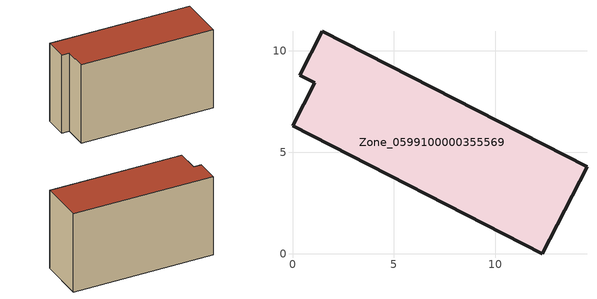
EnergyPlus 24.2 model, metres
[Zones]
Zone_0599100000355569
 floor ground (C_G): 1.47,10.96 14.51,4.28 12.32,0 0,6.3 1.08,8.42 0.36,8.79 z3.93
 wall outside (C_F): 12.32,0 14.51,4.28 1.47,10.96 0.36,8.79 1.08,8.42 0,6.3 12.32,0 z3.93:12.4
 roof outside (C_R): 14.51,4.28 1.47,10.96 0.36,8.79 1.08,8.42 0,6.3 12.32,0 z12.4
[BUILDING]
Pand.0599100000355569: North Axis=0; Terrain=City; Loads Convergence Tolerance Value=0.04; Temperature Convergence Tolerance Value=0.4; Solar Distribution=FullExterior; Maximum Number of Warmup Days=25; Minimum Number of Warmup Days=1
[Site:Location]
Rotterdam.The.Hague.AP_ZH_NLD Design_Conditions: Latitude=51.96; Longitude=4.45; Time Zone=1; Elevation=-4.5
[SITE:GROUNDTEMPERATURE:BUILDINGSURFACE]
18, 18, 18, 18, 18, 18, 18, 18, 18, 18, 18, 18
[MATERIAL] Thermal Absorptance=0.9; Solar Absorptance=0.7; Visible Absorptance=0.7
Name | Roughness | Thickness | Conductivity | Density | Specific Heat
G.TI.1992-2005 | MediumSmooth | 0.15 | 0.06 | 540 | 1210
F.TI.1992-2005 | Rough | 0.3 | 0.12 | 1920 | 840
R.TI.1992-2005 | MediumRough | 0.2 | 0.08 | 1500 | 1000
[CONSTRUCTION]
C_G: G.TI.1992-2005
C_F: F.TI.1992-2005
C_R: R.TI.1992-2005
[ZONE]
Zone_0599100000355569: Type=1; Multiplier=1; Ceiling Height=Autocalculate; Volume=Autocalculate; Floor Area=autocalculate; Part of Total Floor Area=Yes
[ZONEINFILTRATION:DESIGNFLOWRATE]
Infil_Zone_0599100000355569: Zone or ZoneList or Space or SpaceList=Zone_0599100000355569; Schedule=AlwaysOn; Design Flow Rate Calculation Method=Flow/Area; Flow Rate per Floor Area=0.0015; Constant Term Coefficient=1; Temperature Term Coefficient=0; Velocity Term Coefficient=0; Velocity Squared Term Coefficient=0
[HVACTEMPLATE:ZONE:IDEALLOADSAIRSYSTEM]
Zone_0599100000355569: Maximum Heating Supply Air Temperature=50; Minimum Cooling Supply Air Temperature=13; Maximum Heating Supply Air Humidity Ratio=0.0156; Minimum Cooling Supply Air Humidity Ratio=0.0077; Heating Limit=NoLimit; Cooling Limit=NoLimit; Dehumidification Control Type=ConstantSensibleHeatRatio; Cooling Sensible Heat Ratio=0.7; Dehumidification Setpoint=60; Humidification Control Type=None; Humidification Setpoint=30; Outdoor Air Method=None; Outdoor Air Flow Rate per Person=0.00944; Outdoor Air Flow Rate per Zone Floor Area=0; Outdoor Air Flow Rate per Zone=0; Demand Controlled Ventilation Type=None; Outdoor Air Economizer Type=NoEconomizer; Heat Recovery Type=None; Sensible Heat Recovery Effectiveness=0.7; Latent Heat Recovery Effectiveness=0.65
[ZONECONTROL:THERMOSTAT]
ThermostatControl_Zone_0599100000355569: Zone or ZoneList=Zone_0599100000355569; Control Type Schedule=DualSetpointControlType; Control 1=Thermostat_Zone_0599100000355569; Temperature Difference Between Cutout And Setpoint=0
[THERMOSTATSETPOINT:DUALSETPOINT]
Thermostat_Zone_0599100000355569: Heating Setpoint Temperature Schedule=HeatingSetpoint_Zone_0599100000355569; Cooling Setpoint Temperature Schedule=CoolingSetpoint_Zone_0599100000355569
[SCHEDULE:COMPACT]
HeatingSetpoint_Zone_0599100000355569: Through: 12/31, For: AllDays, Until: 24:00, 21
CoolingSetpoint_Zone_0599100000355569: Through: 12/31, For: AllDays, Until: 24:00, 24
DualSetpointControlType: Through: 12/31, For: AllDays, Until: 24:00, 4
AlwaysOn: Through: 12/31, For: AllDays, Until: 24:00, 1
